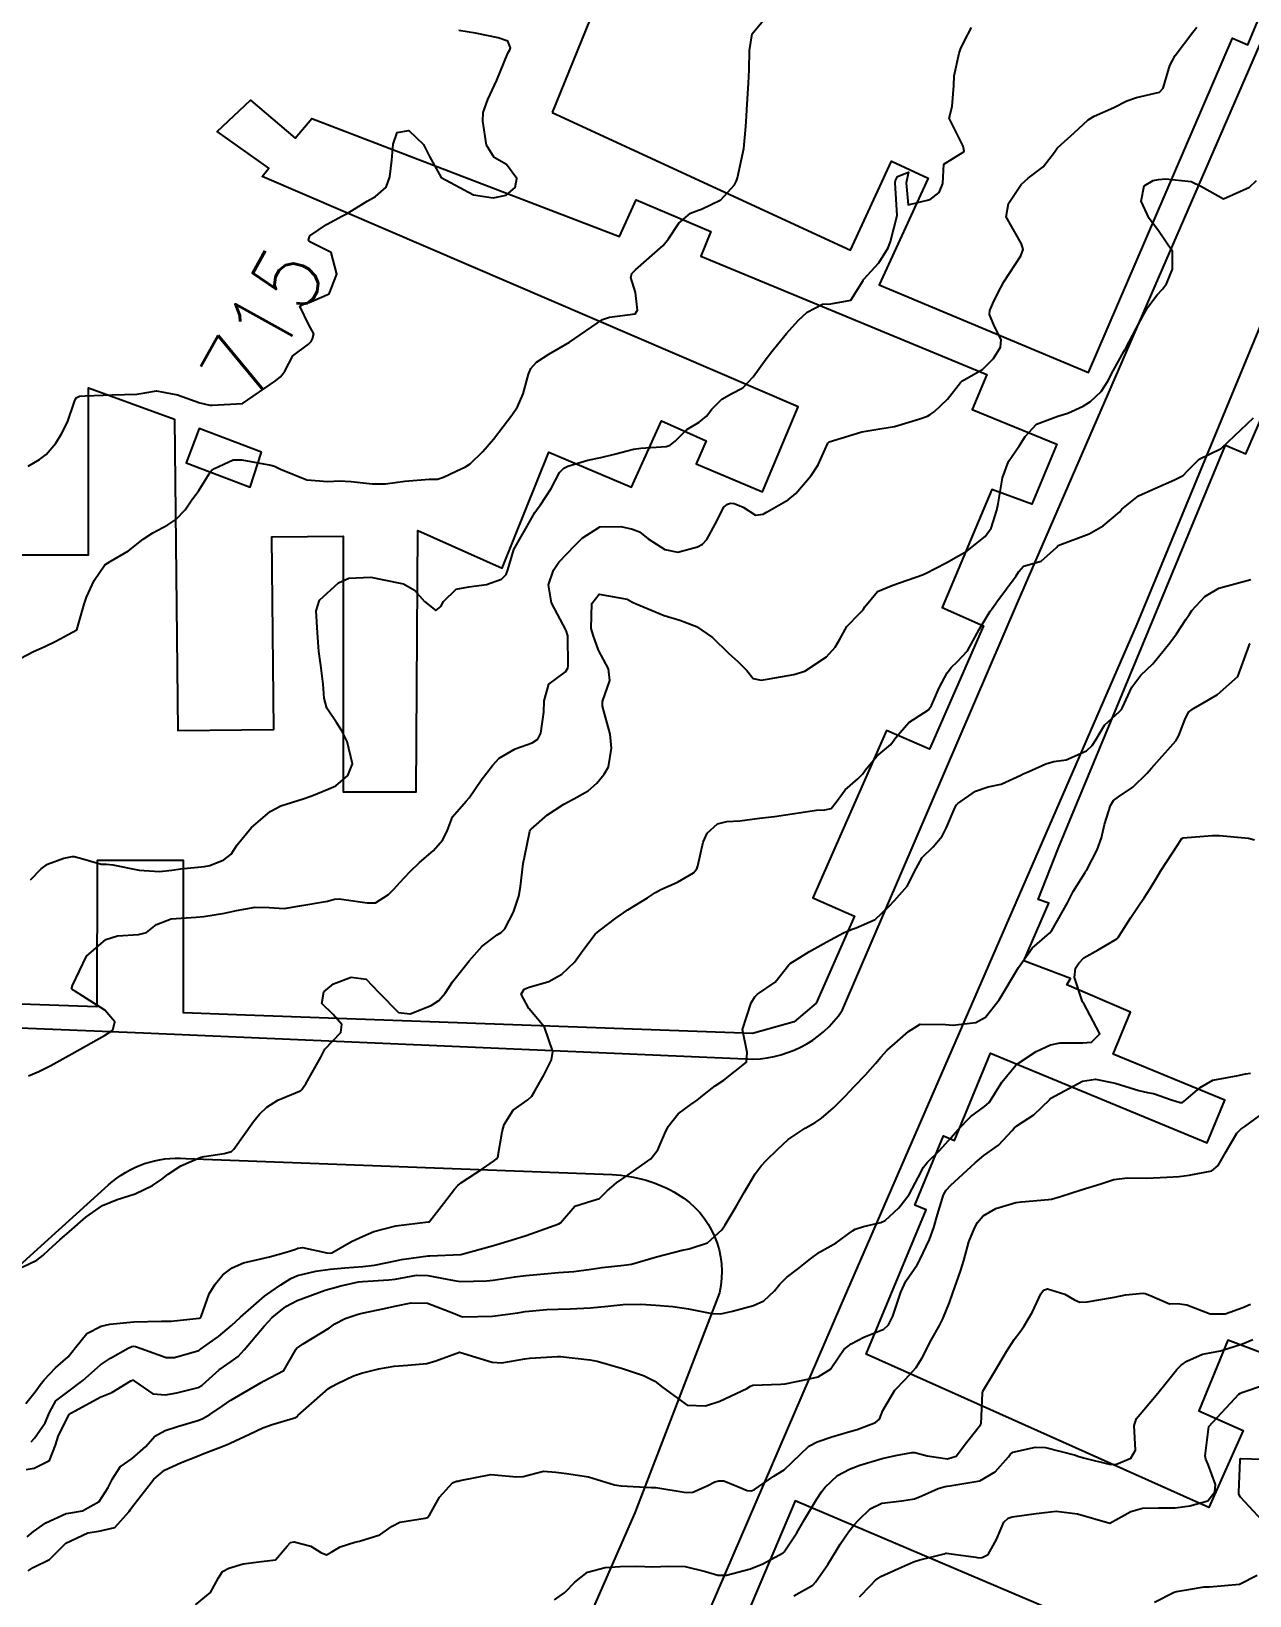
# Model space of a CAD drawing. Header units: metres. Extents: x 307586 to 320046, y 7427249 to 7434250.
# Drawn here: x 310715.1 to 310789.8, y 7432334.5 to 7432430.4 of the extents above; entities that cross this region are included whole.
import ezdxf
from ezdxf.enums import TextEntityAlignment as Align

# ---------------------------------------------------------------- set-up
doc = ezdxf.new("R2010")
doc.units = ezdxf.units.M
doc.header["$MEASUREMENT"] = 0
for name, color, linetype in [('Cotas', 45, 'Continuous'), ('Curvas de Nivel 1m', 11, 'Continuous'), ('Curvas de Nivel 5m', 15, 'Continuous'), ('Edificações', 30, 'Continuous'), ('Vias Primárias', 230, 'Continuous')]:
    doc.layers.add(name, color=color, linetype=linetype)
doc.styles.add('Style-STANDARD', font='STANDARD.shx')

msp = doc.modelspace()

# ---------------------------------------------------------------- linework, layer by layer
at = {"layer": 'Curvas de Nivel 1m', "flags": 128}
for points, elevation in [([(310713.991, 7432391.768), (310715.191, 7432392.395), (310715.832, 7432392.69), (310716.553, 7432393.026), (310717.843, 7432393.73), (310718.289, 7432395.302), (310718.443, 7432395.721), (310718.916, 7432396.747), (310719.562, 7432397.705), (310719.895, 7432397.917), (310721.022, 7432398.569), (310721.909, 7432399.294), (310722.503, 7432399.671), (310723.424, 7432400.154), (310723.926, 7432400.491), (310724.486, 7432401.093), (310724.858, 7432401.641), (310725.323, 7432402.262), (310725.959, 7432403.281), (310726.1, 7432403.49), (310726.289, 7432403.627), (310727.435, 7432404.152), (310727.971, 7432404.144), (310729.735, 7432403.814), (310729.966, 7432403.752), (310730.341, 7432403.576), (310731.956, 7432402.914), (310733.244, 7432402.829), (310733.956, 7432402.869), (310734.664, 7432402.815), (310735.955, 7432402.676), (310736.769, 7432402.687), (310737.956, 7432402.832), (310739.451, 7432402.961), (310739.958, 7432402.972), (310740.338, 7432403.078), (310741.108, 7432403.449), (310741.688, 7432403.722), (310741.97, 7432403.91), (310742.752, 7432404.658), (310743.399, 7432405.419), (310744.001, 7432406.195), (310744.529, 7432406.883), (310744.88, 7432407.401), (310745.219, 7432408.2), (310745.547, 7432409.395), (310745.682, 7432409.75), (310746.044, 7432410.134), (310746.802, 7432410.632), (310748.063, 7432411.37), (310750.077, 7432412.743), (310750.523, 7432412.891), (310752.081, 7432413.095), (310752.228, 7432413.318), (310752.099, 7432414.407), (310751.819, 7432415.323), (310751.877, 7432415.561), (310752.118, 7432415.788), (310753.802, 7432417.295), (310754.137, 7432417.705), (310754.766, 7432418.664), (310755.477, 7432419.277), (310755.974, 7432419.463), (310756.165, 7432419.518), (310757.348, 7432420.081), (310758.18, 7432421.002), (310758.302, 7432421.248), (310758.369, 7432421.431), (310758.747, 7432423.242), (310758.882, 7432424.582), (310758.913, 7432425.24), (310758.958, 7432425.957), (310759.036, 7432427.238), (310759.078, 7432428.055), (310759.105, 7432429.238), (310759.255, 7432430.269), (310760.057, 7432431.224)], 716), ([(310714.886, 7432366.389), (310715.522, 7432366.656), (310716.242, 7432367.027), (310717.533, 7432367.73), (310719.544, 7432368.849), (310720.055, 7432369.188), (310720.18, 7432369.694), (310719.564, 7432370.422), (310717.759, 7432371.549), (310717.582, 7432371.655), (310717.514, 7432371.731), (310717.53, 7432371.784), (310717.585, 7432371.917), (310718.444, 7432373.717), (310719.618, 7432374.738), (310720.345, 7432374.97), (310721.623, 7432375.043), (310722.117, 7432375.182), (310722.729, 7432375.664), (310723.636, 7432376.008), (310725.159, 7432376.113), (310725.638, 7432376.146), (310726.895, 7432376.363), (310727.642, 7432376.529), (310728.785, 7432376.734), (310729.644, 7432376.709), (310730.561, 7432376.654), (310731.646, 7432376.825), (310733.213, 7432377.101), (310733.65, 7432377.215), (310733.933, 7432377.244), (310735.648, 7432376.998), (310736.155, 7432376.998), (310736.965, 7432377.497), (310737.299, 7432377.853), (310737.664, 7432378.234), (310738.272, 7432378.883), (310738.861, 7432379.472), (310739.69, 7432380.185), (310740.299, 7432380.852), (310740.575, 7432381.451), (310740.895, 7432382.264), (310741.721, 7432383.229), (310741.907, 7432383.437), (310742.653, 7432384.512), (310743.341, 7432385.416), (310743.757, 7432385.852), (310744.722, 7432386.442), (310745.767, 7432386.798), (310746.122, 7432387.034), (310746.298, 7432387.385), (310746.487, 7432388.689), (310746.498, 7432389.383), (310746.793, 7432390.4), (310747.821, 7432391.16), (310747.955, 7432391.368), (310747.975, 7432391.519), (310747.956, 7432393.368), (310747.848, 7432393.69), (310746.948, 7432395.379), (310746.775, 7432396.491), (310747.074, 7432397.378), (310747.409, 7432397.866), (310747.908, 7432398.405), (310748.392, 7432398.887), (310748.848, 7432399.356), (310749.93, 7432400.049), (310751.2, 7432400.057), (310751.929, 7432399.899), (310752.35, 7432399.736), (310752.889, 7432399.306), (310753.913, 7432398.654), (310754.698, 7432398.495), (310755.916, 7432398.825), (310756.216, 7432398.969), (310756.492, 7432399.264), (310756.992, 7432400.199), (310757.534, 7432401.254), (310757.76, 7432401.436), (310757.945, 7432401.489), (310758.168, 7432401.469), (310758.712, 7432401.238), (310759.476, 7432400.765), (310759.939, 7432400.826), (310760.191, 7432400.967), (310760.611, 7432401.213), (310761.462, 7432401.691), (310761.952, 7432402.09), (310762.891, 7432403.186), (310763.306, 7432403.847), (310763.911, 7432405.171), (310763.994, 7432405.251), (310765.455, 7432405.699), (310766, 7432405.858), (310767.09, 7432406.051), (310768.003, 7432406.182), (310769.557, 7432406.655), (310770.01, 7432406.828), (310770.186, 7432406.923), (310770.418, 7432407.096), (310771.244, 7432407.868), (310772.04, 7432408.884), (310772.136, 7432408.985), (310772.305, 7432409.077), (310773.41, 7432409.706), (310774.056, 7432410.359), (310774.489, 7432411.054), (310774.527, 7432411.513), (310774.077, 7432412.429), (310773.814, 7432413.063), (310773.837, 7432413.312), (310774.095, 7432413.883), (310774.488, 7432414.674), (310774.708, 7432415.051), (310775.745, 7432416.652), (310775.885, 7432417.034), (310775.781, 7432417.392), (310774.839, 7432419.05), (310774.977, 7432419.854), (310775.765, 7432421.036), (310776.187, 7432421.412), (310777.112, 7432422.102), (310777.813, 7432423.014), (310777.97, 7432423.249), (310778.21, 7432423.477), (310779.021, 7432424.198), (310779.868, 7432424.985), (310780.235, 7432425.221), (310781.453, 7432425.756), (310782.245, 7432426.152), (310782.845, 7432426.356), (310784.25, 7432426.694), (310784.472, 7432426.937), (310784.889, 7432428.316), (310785.197, 7432428.926), (310786.297, 7432430.368), (310786.529, 7432430.679)], 718), ([(310715.007, 7432378.409), (310715.666, 7432379.083), (310716.051, 7432379.364), (310717.054, 7432379.736), (310717.565, 7432379.841), (310717.675, 7432379.837), (310718.076, 7432379.724), (310719.333, 7432379.368), (310719.669, 7432379.354), (310720.045, 7432379.32), (310721.666, 7432378.996), (310722.918, 7432378.914), (310723.666, 7432379.004), (310724.226, 7432379.086), (310725.669, 7432379.221), (310726.009, 7432379.287), (310726.868, 7432379.618), (310727.312, 7432379.98), (310727.687, 7432380.552), (310728.546, 7432381.597), (310729.713, 7432382.6), (310730.354, 7432382.936), (310731.721, 7432383.367), (310732.253, 7432383.552), (310733.292, 7432383.974), (310733.733, 7432384.17), (310734.469, 7432384.795), (310734.749, 7432385.52), (310734.418, 7432386.872), (310734.091, 7432387.527), (310733.778, 7432388.047), (310733.182, 7432388.934), (310733.016, 7432389.542), (310732.961, 7432390.387), (310732.812, 7432391.545), (310732.688, 7432392.404), (310732.604, 7432393.549), (310732.521, 7432394.892), (310732.738, 7432395.547), (310733.884, 7432396.606), (310734.524, 7432396.886), (310735.887, 7432396.948), (310736.572, 7432396.817), (310737.883, 7432396.538), (310738.565, 7432396.165), (310739.163, 7432395.471), (310739.865, 7432394.918), (310740.162, 7432395.164), (310740.332, 7432395.455), (310741.107, 7432396.221), (310741.882, 7432396.369), (310742.973, 7432396.513), (310743.887, 7432396.842), (310744.18, 7432397.117), (310744.275, 7432397.406), (310744.656, 7432398.659), (310745.074, 7432399.398), (310745.393, 7432399.931), (310745.938, 7432400.919), (310746.133, 7432401.196), (310746.29, 7432401.387), (310746.942, 7432402.391), (310747.458, 7432403.375), (310747.706, 7432403.633), (310747.969, 7432403.763), (310749.194, 7432404.132), (310749.977, 7432404.291), (310750.825, 7432404.487), (310751.985, 7432404.805), (310752.438, 7432404.861), (310753.988, 7432404.965), (310754.229, 7432405.048), (310754.538, 7432405.285), (310755.265, 7432406.013), (310756.005, 7432406.455), (310756.455, 7432406.819), (310756.795, 7432407.262), (310757.401, 7432407.877), (310758.027, 7432408.206), (310758.701, 7432408.572), (310759.317, 7432409.231), (310760.053, 7432410.266), (310760.475, 7432410.799), (310760.808, 7432411.213), (310761.376, 7432411.901), (310762.078, 7432412.682), (310762.629, 7432413.192), (310763.581, 7432413.687), (310764.091, 7432413.716), (310765.316, 7432413.937), (310766.064, 7432415.15), (310766.079, 7432415.185), (310766.114, 7432415.224), (310767.039, 7432416.226), (310767.603, 7432417.135), (310767.742, 7432417.53), (310768.163, 7432419.13), (310768.038, 7432421.131), (310768.053, 7432421.262), (310768.187, 7432421.521), (310768.86, 7432421.79), (310768.699, 7432421.122), (310768.832, 7432419.782), (310770.173, 7432420.103), (310770.731, 7432420.541), (310770.963, 7432421.092), (310771.019, 7432422.268), (310772.202, 7432423.007), (310772.243, 7432423.039), (310772.26, 7432423.079), (310772.207, 7432423.381), (310771.34, 7432425.089), (310771.522, 7432425.806), (310771.627, 7432427.086), (310771.659, 7432427.689), (310771.957, 7432429.083), (310772.039, 7432429.329), (310772.29, 7432429.83), (310772.719, 7432430.656)], 717), ([(310714.483, 7432354.652), (310715.383, 7432355.093), (310715.766, 7432355.367), (310716.149, 7432355.742), (310716.793, 7432356.342), (310717.404, 7432356.842), (310718.401, 7432357.715), (310719.42, 7432358.441), (310720.311, 7432358.804), (310721.428, 7432359.157), (310722.491, 7432359.664), (310723.05, 7432360.045), (310723.444, 7432360.356), (310724.226, 7432360.867), (310725.459, 7432361.402), (310725.645, 7432361.444), (310726.876, 7432361.616), (310727.329, 7432361.747), (310727.466, 7432361.882), (310728.68, 7432363.592), (310729.045, 7432364.031), (310729.496, 7432364.466), (310730.171, 7432364.905), (310731.511, 7432365.439), (310731.586, 7432365.485), (310731.646, 7432365.558), (310731.901, 7432365.938), (310732.803, 7432367.541), (310733.058, 7432368.019), (310733.548, 7432368.528), (310734.033, 7432369.048), (310734.099, 7432369.525), (310733.569, 7432370.153), (310732.863, 7432370.828), (310732.998, 7432371.539), (310733.588, 7432372.031), (310734.673, 7432372.439), (310735.591, 7432372.304), (310736.37, 7432371.502), (310737.571, 7432370.279), (310738.284, 7432370.193), (310739.575, 7432370.708), (310740.038, 7432370.996), (310740.428, 7432371.452), (310740.883, 7432372.154), (310741.599, 7432373.056), (310741.913, 7432373.435), (310742.714, 7432374.327), (310743.627, 7432375.025), (310743.866, 7432375.171), (310744.102, 7432375.405), (310744.618, 7432376.425), (310744.954, 7432377.397), (310745.058, 7432378), (310745.213, 7432379.395), (310745.292, 7432379.789), (310745.632, 7432381.391), (310745.654, 7432381.44), (310745.704, 7432381.498), (310746.706, 7432382.387), (310747.72, 7432383.044), (310748.332, 7432383.361), (310749.215, 7432383.864), (310749.738, 7432384.336), (310750.194, 7432384.887), (310750.444, 7432385.333), (310750.633, 7432386.463), (310750.557, 7432387.332), (310750.093, 7432389.042), (310750.082, 7432389.337), (310750.53, 7432390.618), (310750.459, 7432391.334), (310749.834, 7432392.477), (310749.61, 7432393.113), (310749.54, 7432393.345), (310749.393, 7432393.803), (310749.427, 7432395.347), (310749.879, 7432395.919), (310751.596, 7432395.602), (310751.874, 7432395.444), (310751.957, 7432395.402), (310752.159, 7432395.316), (310753.863, 7432394.597), (310754.822, 7432394.317), (310755.853, 7432393.934), (310756.824, 7432393.26), (310757.833, 7432392.268), (310758.376, 7432391.789), (310758.938, 7432391.233), (310759.332, 7432390.741), (310759.817, 7432390.636), (310760.316, 7432390.717), (310761.821, 7432390.979), (310762.503, 7432391.19), (310763.832, 7432392.076), (310764.345, 7432392.658), (310764.638, 7432393.162), (310765.072, 7432393.94), (310765.867, 7432394.758), (310766.063, 7432394.956), (310766.176, 7432395.147), (310766.953, 7432396.068), (310767.886, 7432396.459), (310769.71, 7432397.103), (310769.834, 7432397.161), (310769.894, 7432397.186), (310771.164, 7432397.827), (310771.911, 7432398.271), (310772.438, 7432398.552), (310773.063, 7432399.069), (310773.549, 7432399.442), (310773.932, 7432399.964), (310774.274, 7432401.055), (310774.349, 7432401.456), (310774.612, 7432403.05), (310774.987, 7432404.036), (310775.656, 7432405.035), (310775.998, 7432405.577), (310776.697, 7432406.332), (310778.011, 7432406.835), (310778.615, 7432407.001), (310779.565, 7432407.441), (310780.024, 7432407.726), (310780.677, 7432408.329), (310781.085, 7432408.97), (310781.413, 7432409.602), (310782.061, 7432410.793), (310782.126, 7432410.895), (310782.165, 7432410.959), (310782.824, 7432412.204), (310783.216, 7432412.949), (310783.538, 7432413.498), (310784.103, 7432414.272), (310784.44, 7432414.603), (310784.684, 7432414.931), (310785.036, 7432415.84), (310785.034, 7432416.926), (310784.153, 7432418.255), (310783.612, 7432418.946), (310783.118, 7432420.006), (310783.296, 7432420.949), (310783.867, 7432421.263), (310784.187, 7432421.332), (310784.618, 7432421.364), (310786.186, 7432421.217), (310786.816, 7432420.904), (310788.175, 7432420.139), (310789.759, 7432420.866), (310790.187, 7432421.281)], 719), ([(310715.047, 7432343.951), (310715.249, 7432344.175), (310715.894, 7432345.113), (310716.16, 7432345.741), (310716.554, 7432346.464), (310717.286, 7432347.022), (310718.214, 7432347.716), (310719.303, 7432348.674), (310719.919, 7432349.081), (310721.003, 7432349.683), (310721.214, 7432349.791), (310721.324, 7432349.813), (310721.447, 7432349.801), (310721.796, 7432349.673), (310723.315, 7432349.118), (310723.838, 7432349.121), (310725.322, 7432349.55), (310725.371, 7432349.581), (310725.44, 7432349.629), (310726.536, 7432350.413), (310727.338, 7432351.081), (310727.892, 7432351.602), (310729.356, 7432352.879), (310729.763, 7432353.171), (310730.355, 7432353.57), (310730.961, 7432353.972), (310731.372, 7432354.147), (310732.502, 7432354.418), (310733.378, 7432354.525), (310734.286, 7432354.615), (310735.381, 7432354.706), (310736.1, 7432354.785), (310737.386, 7432355.05), (310737.748, 7432355.124), (310739.391, 7432355.344), (310739.496, 7432355.354), (310741.393, 7432355.44), (310743.399, 7432355.978), (310744.491, 7432356.31), (310745.405, 7432356.609), (310745.986, 7432356.805), (310747.412, 7432357.307), (310747.512, 7432357.369), (310748.393, 7432358.391), (310749.434, 7432358.729), (310749.895, 7432358.877), (310750.363, 7432359.331), (310750.94, 7432359.833), (310751.451, 7432360.168), (310753.04, 7432361.296), (310753.469, 7432361.851), (310753.907, 7432362.858), (310754.121, 7432363.284), (310754.718, 7432364.055), (310755.503, 7432364.624), (310755.885, 7432364.889), (310756.34, 7432365.262), (310757, 7432365.773), (310757.522, 7432366.121), (310758.909, 7432367.229), (310758.958, 7432367.813), (310758.674, 7432369.233), (310759.206, 7432370.852), (310759.432, 7432371.222), (310759.585, 7432371.386), (310760.666, 7432372.135), (310761.518, 7432373.201), (310761.563, 7432373.241), (310761.604, 7432373.267), (310762.784, 7432374.013), (310763.622, 7432374.47), (310764.075, 7432374.716), (310764.858, 7432375.158), (310765.402, 7432375.385), (310765.636, 7432375.45), (310766.8, 7432375.98), (310767.649, 7432376.775), (310767.985, 7432377.125), (310768.763, 7432378.017), (310769.318, 7432379.105), (310769.69, 7432379.766), (310770.368, 7432380.422), (310770.909, 7432381.088), (310771.184, 7432381.609), (310771.721, 7432382.865), (310771.798, 7432383.003), (310771.883, 7432383.078), (310772.957, 7432383.846), (310773.739, 7432384.109), (310774.53, 7432384.259), (310775.75, 7432384.813), (310775.889, 7432384.891), (310776.191, 7432385.026), (310777.269, 7432385.504), (310777.759, 7432385.653), (310778.524, 7432385.762), (310779.766, 7432386.314), (310780.11, 7432386.636), (310780.333, 7432386.974), (310780.879, 7432387.877), (310781.799, 7432388.713), (310781.917, 7432388.843), (310781.972, 7432388.958), (310782.555, 7432390.213), (310783.098, 7432390.947), (310783.477, 7432391.293), (310783.83, 7432391.636), (310784.877, 7432392.924), (310785.28, 7432393.491), (310785.865, 7432394.359), (310786.082, 7432394.696), (310786.23, 7432394.906), (310787.018, 7432395.762), (310787.887, 7432396.282), (310789.844, 7432396.812)], 721), ([(310714.732, 7432342.251), (310715.229, 7432342.331), (310716.173, 7432342.801), (310716.534, 7432343.737), (310716.706, 7432344.28), (310717.269, 7432345.451), (310717.375, 7432345.625), (310717.518, 7432345.726), (310719.283, 7432346.681), (310719.997, 7432346.982), (310721.167, 7432347.681), (310721.252, 7432347.722), (310721.294, 7432347.727), (310721.388, 7432347.679), (310722.51, 7432346.886), (310723.285, 7432346.822), (310723.977, 7432346.952), (310725.289, 7432347.281), (310725.516, 7432347.402), (310725.766, 7432347.625), (310726.567, 7432348.354), (310727.312, 7432348.88), (310727.735, 7432349.185), (310728.11, 7432349.598), (310729.337, 7432351.031), (310729.594, 7432351.324), (310729.826, 7432351.575), (310730.665, 7432352.252), (310731.353, 7432352.618), (310733.071, 7432353.245), (310733.361, 7432353.32), (310733.527, 7432353.362), (310734.037, 7432353.523), (310735.119, 7432353.76), (310735.367, 7432353.784), (310736.978, 7432353.885), (310737.37, 7432353.932), (310738.683, 7432354.161), (310739.373, 7432354.156), (310740.978, 7432353.834), (310741.368, 7432353.781), (310742.965, 7432353.82), (310743.37, 7432353.856), (310744.703, 7432354.066), (310745.374, 7432354.149), (310746.501, 7432354.254), (310747.377, 7432354.338), (310748.333, 7432354.401), (310749.381, 7432354.526), (310750.074, 7432354.641), (310751.385, 7432354.771), (310751.865, 7432354.834), (310753.393, 7432355.29), (310754.979, 7432355.693), (310755.398, 7432355.782), (310756.518, 7432356.142), (310757.41, 7432356.941), (310757.607, 7432357.247), (310758.288, 7432358.379), (310758.782, 7432359.23), (310759.454, 7432360.37), (310759.812, 7432360.864), (310760.143, 7432361.213), (310760.81, 7432361.867), (310761.476, 7432362.493), (310762.505, 7432363.185), (310763.131, 7432363.533), (310763.492, 7432363.775), (310764.244, 7432364.42), (310764.985, 7432365.155), (310765.237, 7432365.431), (310765.519, 7432365.733), (310766.213, 7432366.456), (310766.822, 7432367.137), (310767.147, 7432367.526), (310767.546, 7432367.97), (310768.169, 7432368.505), (310768.85, 7432369.111), (310769.567, 7432369.547), (310771.122, 7432369.53), (310771.567, 7432369.494), (310772.977, 7432369.658), (310773.572, 7432369.98), (310774.423, 7432371.047), (310775.603, 7432373.03), (310776.438, 7432374.204), (310777.36, 7432375.013), (310777.51, 7432375.135), (310777.636, 7432375.304), (310778.606, 7432376.996), (310778.961, 7432377.693), (310779.681, 7432378.86), (310779.73, 7432378.932), (310779.759, 7432378.979), (310780.43, 7432380.238), (310780.686, 7432380.97), (310780.88, 7432381.8), (310781.236, 7432382.965), (310781.431, 7432383.26), (310781.731, 7432383.494), (310782.606, 7432384.086), (310783.496, 7432384.943), (310783.612, 7432385.084), (310783.756, 7432385.243), (310785.241, 7432386.918), (310785.435, 7432387.258), (310785.792, 7432388.213), (310786.035, 7432388.672), (310786.335, 7432388.905), (310787.261, 7432389.442), (310787.812, 7432389.768), (310789.058, 7432390.871), (310789.739, 7432392.758), (310789.776, 7432392.861), (310789.813, 7432392.891)], 722), ([(310714.8, 7432338.132), (310715.184, 7432338.458), (310715.944, 7432338.99), (310717.2, 7432339.547), (310717.35, 7432339.578), (310718.198, 7432339.715), (310719.209, 7432340.29), (310719.765, 7432341.147), (310720.039, 7432341.692), (310720.503, 7432342.415), (310721.235, 7432342.932), (310722.073, 7432343.668), (310722.62, 7432344.292), (310723.258, 7432344.637), (310724.012, 7432344.892), (310725.267, 7432345.251), (310725.54, 7432345.356), (310725.996, 7432345.623), (310726.755, 7432346.138), (310727.282, 7432346.509), (310729.158, 7432347.582), (310729.237, 7432347.638), (310729.294, 7432347.672), (310730.54, 7432348.332), (310731.258, 7432349.561), (310731.277, 7432349.607), (310731.324, 7432349.675), (310731.731, 7432349.958), (310733.337, 7432350.946), (310733.679, 7432351.187), (310734.309, 7432351.52), (310735.09, 7432351.768), (310735.346, 7432351.837), (310736.716, 7432352.13), (310737.351, 7432352.267), (310738.358, 7432352.48), (310739.353, 7432352.45), (310740.952, 7432351.838), (310741.345, 7432351.666), (310741.527, 7432351.62), (310743.345, 7432351.644), (310744.883, 7432351.859), (310745.348, 7432351.937), (310746.664, 7432352.063), (310747.35, 7432352.087), (310748.099, 7432352.107), (310749.351, 7432352.172), (310750.414, 7432352.268), (310751.354, 7432352.379), (310752.443, 7432352.393), (310753.353, 7432352.327), (310754.389, 7432352.244), (310755.351, 7432352.099), (310756.787, 7432351.817), (310757.348, 7432351.801), (310758.068, 7432351.957), (310759.354, 7432352.316), (310759.972, 7432352.598), (310760.624, 7432353.207), (310760.955, 7432353.619), (310761.375, 7432354.026), (310762.039, 7432354.535), (310762.845, 7432355.178), (310763.397, 7432355.575), (310764.409, 7432356.153), (310765.41, 7432356.883), (310765.583, 7432356.977), (310766.085, 7432357.143), (310767.158, 7432357.392), (310767.419, 7432357.524), (310768.257, 7432358.291), (310768.888, 7432359.108), (310769.453, 7432360.145), (310769.777, 7432360.779), (310770.015, 7432361.094), (310770.745, 7432361.813), (310771.478, 7432362.6), (310771.88, 7432363.074), (310772.668, 7432363.89), (310773.505, 7432364.501), (310773.797, 7432364.759), (310773.99, 7432365.045), (310774.571, 7432365.991), (310775.428, 7432367.031), (310775.48, 7432367.084), (310775.534, 7432367.126), (310776.676, 7432367.888), (310777.552, 7432368.293), (310778.147, 7432368.408), (310779.554, 7432368.414), (310780.079, 7432368.451), (310780.58, 7432368.97), (310779.582, 7432370.861), (310779.529, 7432370.928), (310779.501, 7432370.981), (310779.027, 7432372.418), (310779.091, 7432372.988), (310779.297, 7432373.295), (310779.612, 7432373.614), (310780.477, 7432374.115), (310781.63, 7432374.782), (310781.716, 7432374.875), (310781.769, 7432374.959), (310782.495, 7432376.101), (310783.058, 7432376.946), (310783.296, 7432377.306), (310783.667, 7432377.88), (310784.073, 7432378.538), (310784.315, 7432378.931), (310785.383, 7432380.598), (310785.601, 7432380.912), (310785.704, 7432380.97), (310787.471, 7432381.127), (310787.705, 7432381.126), (310787.93, 7432381.112), (310789.704, 7432380.958), (310790.076, 7432380.856)], 723), ([(310714.858, 7432336.051), (310715.158, 7432336.255), (310716.161, 7432336.741), (310717.173, 7432337.73), (310718.529, 7432338.364), (310719.185, 7432338.475), (310720.173, 7432338.705), (310721.059, 7432339.681), (310721.112, 7432339.772), (310721.205, 7432339.905), (310722.565, 7432341.66), (310723.229, 7432342.215), (310724.209, 7432342.665), (310725.237, 7432343.074), (310725.637, 7432343.227), (310726.651, 7432343.616), (310727.072, 7432343.785), (310727.247, 7432343.862), (310728.428, 7432344.42), (310729.261, 7432344.813), (310729.821, 7432345.018), (310731.271, 7432345.452), (310731.338, 7432345.493), (310731.403, 7432345.558), (310733.29, 7432347.218), (310733.481, 7432347.338), (310733.841, 7432347.525), (310734.811, 7432348.004), (310735.303, 7432348.165), (310736.373, 7432348.433), (310737.309, 7432348.595), (310738.145, 7432348.643), (310739.312, 7432348.761), (310739.856, 7432348.913), (310741.323, 7432349.44), (310743.314, 7432348.834), (310743.915, 7432348.803), (310745.318, 7432349.04), (310745.626, 7432349.079), (310747.32, 7432349.18), (310747.509, 7432349.178), (310749.317, 7432348.978), (310749.764, 7432348.888), (310751.31, 7432348.438), (310752.593, 7432348.011), (310753.299, 7432347.674), (310753.787, 7432347.285), (310755.282, 7432346.201), (310756.393, 7432346.148), (310757.285, 7432346.437), (310758.929, 7432347.225), (310759.153, 7432347.364), (310759.296, 7432347.415), (310761.018, 7432347.482), (310761.298, 7432347.515), (310762.687, 7432347.794), (310763.305, 7432347.944), (310764.077, 7432348.397), (310764.572, 7432349.158), (310764.876, 7432349.606), (310765.331, 7432349.953), (310766.107, 7432350.371), (310767.34, 7432350.865), (310767.632, 7432351.126), (310767.887, 7432351.66), (310768.378, 7432353.115), (310768.689, 7432353.795), (310769.389, 7432354.81), (310769.496, 7432354.994), (310769.552, 7432355.098), (310770.15, 7432356.348), (310770.402, 7432357.09), (310770.628, 7432357.885), (310771.005, 7432359.084), (310771.156, 7432359.373), (310771.449, 7432359.676), (310772.937, 7432361.058), (310773.467, 7432361.493), (310774.382, 7432362.133), (310775.217, 7432363.033), (310775.333, 7432363.184), (310775.487, 7432363.33), (310776.53, 7432363.987), (310777.512, 7432364.941), (310777.544, 7432364.978), (310777.575, 7432365.009), (310779.524, 7432366.052), (310780.322, 7432366.175), (310781.523, 7432365.936), (310782.98, 7432365.483), (310783.517, 7432365.362), (310783.878, 7432365.296), (310784.985, 7432364.918), (310785.51, 7432364.745), (310785.664, 7432364.755), (310785.858, 7432364.907), (310786.743, 7432365.675), (310787.525, 7432366.12), (310789.069, 7432366.408), (310789.529, 7432366.499), (310789.83, 7432366.557)], 724), ([(310747.136, 7432334.26), (310747.783, 7432334.721), (310748.392, 7432335.351), (310749.159, 7432335.969), (310750.253, 7432336.238), (310751.163, 7432336.303), (310752.191, 7432336.332), (310753.163, 7432336.28), (310754.12, 7432336.323), (310755.163, 7432336.313), (310756.41, 7432336.007), (310757.158, 7432335.774), (310757.692, 7432335.776), (310759.162, 7432336.171), (310759.909, 7432336.469), (310761.172, 7432337.148), (310761.228, 7432337.199), (310762.003, 7432338.375), (310762.483, 7432339.181), (310763.215, 7432340.416), (310763.51, 7432340.878), (310763.732, 7432341.165), (310764.507, 7432341.88), (310765.234, 7432342.277), (310765.868, 7432342.512), (310767.241, 7432342.933), (310768.06, 7432343.118), (310769.05, 7432343.299), (310769.246, 7432343.298), (310769.987, 7432343.093), (310771.241, 7432342.916), (310771.77, 7432343.072), (310772.41, 7432343.909), (310773.272, 7432345), (310773.292, 7432345.031), (310773.301, 7432345.05), (310773.383, 7432346.958), (310773.409, 7432347.049), (310774.117, 7432348.235), (310774.605, 7432349.037), (310774.869, 7432349.493), (310775.335, 7432350.214), (310775.688, 7432350.677), (310775.929, 7432351.024), (310776.456, 7432351.915), (310776.968, 7432353.014), (310777.132, 7432353.247), (310777.368, 7432353.326), (310778.433, 7432352.994), (310779.024, 7432352.649), (310779.358, 7432352.513), (310779.801, 7432352.533), (310781.361, 7432352.801), (310781.493, 7432352.827), (310782.151, 7432352.952), (310783.236, 7432353.07), (310783.364, 7432353.04), (310783.64, 7432352.936), (310784.857, 7432352.416), (310785.358, 7432352.431), (310785.917, 7432352.345), (310787.352, 7432351.795), (310788.264, 7432351.788), (310789.356, 7432352.183), (310789.823, 7432352.39)], 726), ([(310761.825, 7432334.507), (310762.976, 7432335.173), (310763.155, 7432335.338), (310763.897, 7432336.431), (310764.35, 7432337.158), (310764.662, 7432337.674), (310765.193, 7432338.457), (310765.505, 7432338.84), (310765.781, 7432339.144), (310766.511, 7432339.836), (310767.214, 7432340.193), (310768.434, 7432340.33), (310769.216, 7432340.453), (310769.677, 7432340.637), (310770.675, 7432341.085), (310771.093, 7432341.213), (310771.224, 7432341.233), (310771.397, 7432341.25), (310773.228, 7432341.562), (310774.166, 7432342.108), (310774.983, 7432343.033), (310775.093, 7432343.184), (310775.247, 7432343.313), (310776.638, 7432343.63), (310777.252, 7432343.595), (310779.104, 7432343.123), (310779.244, 7432343.078), (310779.583, 7432342.977), (310781.239, 7432342.567), (310781.609, 7432342.587), (310782.479, 7432342.948), (310782.765, 7432343.43), (310782.696, 7432344.946), (310782.84, 7432345.382), (310783.283, 7432345.914), (310784.135, 7432346.927), (310784.65, 7432347.572), (310785.315, 7432348.388), (310785.577, 7432348.649), (310785.932, 7432348.904), (310786.893, 7432349.329), (310787.328, 7432349.397), (310787.979, 7432349.529), (310789.334, 7432349.959), (310789.968, 7432350.222)], 727), ([(310765.84, 7432334.445), (310766.514, 7432335.136), (310766.827, 7432335.462), (310767.159, 7432335.702), (310768.242, 7432336.192), (310769.168, 7432336.584), (310769.553, 7432336.712), (310771.039, 7432337.081), (310771.134, 7432337.12), (310771.174, 7432337.135), (310771.604, 7432337.074), (310772.991, 7432336.873), (310773.171, 7432336.846), (310773.366, 7432336.853), (310773.737, 7432337.044), (310774.256, 7432337.97), (310774.69, 7432339.035), (310774.975, 7432339.263), (310775.206, 7432339.353), (310776.677, 7432339.547), (310777.209, 7432339.624), (310777.902, 7432339.692), (310779.208, 7432339.531), (310781.203, 7432338.96), (310782.485, 7432339.672), (310783.212, 7432339.881), (310784.189, 7432339.901), (310785.213, 7432339.913), (310786.097, 7432340.018), (310787.217, 7432340.34), (310787.64, 7432340.884), (310787.684, 7432341.34), (310787.24, 7432342.552), (310787.085, 7432342.892), (310787.055, 7432343.083), (310787.273, 7432344.89), (310789.117, 7432346.863), (310789.213, 7432346.942), (310789.295, 7432346.981), (310790.695, 7432347.453)], 728), ([(310790.812, 7432338.844), (310789.22, 7432340.56), (310789.109, 7432340.749), (310789.109, 7432340.862), (310789.191, 7432342.809), (310789.188, 7432342.861), (310789.196, 7432342.909), (310789.244, 7432342.938), (310791.216, 7432342.868)], 729), ([(310783.938, 7432334.131), (310785.15, 7432334.728), (310785.291, 7432334.769), (310786.032, 7432334.901), (310786.98, 7432335.066), (310787.155, 7432335.067), (310787.321, 7432335.054), (310789.157, 7432335.219), (310790.232, 7432335.78)], 729)]:
    msp.add_lwpolyline(points, dxfattribs=dict(at, elevation=elevation))
at = {"layer": 'Curvas de Nivel 5m', "flags": 128}
for points, elevation in [([(310714.852, 7432403.761), (310715.559, 7432404.164), (310715.974, 7432404.481), (310716.56, 7432405.169), (310716.91, 7432405.741), (310717.279, 7432406.458), (310717.701, 7432407.733), (310717.807, 7432407.94), (310718.016, 7432408.053), (310718.366, 7432408.074), (310720.017, 7432408.123), (310721.532, 7432408.17), (310722.019, 7432408.248), (310722.723, 7432408.373), (310724.018, 7432408.129), (310725.393, 7432407.636), (310726.012, 7432407.503), (310726.15, 7432407.49), (310728.013, 7432407.61), (310730.027, 7432408.998), (310730.354, 7432409.253), (310730.608, 7432409.574), (310731.094, 7432410.522), (310732.058, 7432411.244), (310732.225, 7432411.393), (310732.309, 7432411.556), (310732.386, 7432411.876), (310732.071, 7432412.416), (310731.53, 7432413.566), (310731.884, 7432413.764), (310732.087, 7432413.801), (310733.319, 7432414.318), (310733.796, 7432415.535), (310733.439, 7432416.853), (310732.132, 7432417.516), (310732.086, 7432417.56), (310732.061, 7432417.633), (310732.136, 7432417.873), (310733.167, 7432418.568), (310734.149, 7432419.109), (310734.419, 7432419.258), (310734.849, 7432419.523), (310735.661, 7432420.015), (310736.165, 7432420.295), (310736.813, 7432420.864), (310737.04, 7432421.501), (310737.174, 7432422.519), (310737.239, 7432423.5), (310737.489, 7432424.222), (310738.216, 7432424.333), (310739.117, 7432423.476), (310739.467, 7432422.742), (310740.183, 7432421.46), (310742.167, 7432420.394), (310743.37, 7432420.216), (310744.167, 7432420.377), (310744.731, 7432420.848), (310744.833, 7432421.404), (310744.191, 7432422.243), (310743.446, 7432422.672), (310742.98, 7432423.428), (310742.746, 7432424.911), (310742.776, 7432425.432), (310743.048, 7432426.235), (310743.605, 7432427.42), (310744.27, 7432429.071), (310744.394, 7432429.286), (310744.446, 7432429.408), (310744.279, 7432429.823), (310743.681, 7432430.02), (310742.286, 7432430.297), (310741.278, 7432430.46)], 715), ([(310714.727, 7432346.307), (310715.286, 7432347.024), (310715.6, 7432347.437), (310715.844, 7432347.744), (310716.543, 7432348.495), (310717.307, 7432349.165), (310717.765, 7432349.723), (310718.457, 7432350.582), (310719.333, 7432351.035), (310719.874, 7432351.158), (310721.339, 7432351.301), (310723.038, 7432351.353), (310723.34, 7432351.349), (310723.632, 7432351.355), (310725.342, 7432351.533), (310725.41, 7432351.561), (310725.462, 7432351.629), (310725.961, 7432353.02), (310726.321, 7432353.62), (310726.804, 7432354.183), (310727.378, 7432354.626), (310728.058, 7432354.925), (310729.388, 7432355.238), (310729.667, 7432355.299), (310730.693, 7432355.567), (310731.213, 7432355.744), (310731.396, 7432355.821), (310731.695, 7432355.854), (310733.172, 7432355.533), (310733.393, 7432355.52), (310733.476, 7432355.529), (310734.685, 7432356.233), (310735.403, 7432356.568), (310736.056, 7432356.854), (310737.41, 7432357.188), (310739.385, 7432357.433), (310739.413, 7432357.437), (310739.431, 7432357.442), (310739.476, 7432357.459), (310740.325, 7432358.555), (310741.01, 7432359.444), (310741.22, 7432359.667), (310741.447, 7432359.842), (310742.717, 7432360.682), (310743.461, 7432361.205), (310743.578, 7432361.293), (310743.675, 7432361.408), (310743.932, 7432362.952), (310744.045, 7432363.404), (310744.613, 7432364.282), (310745.506, 7432364.921), (310745.747, 7432365.15), (310745.903, 7432365.386), (310746.48, 7432366.424), (310746.949, 7432367.376), (310747.029, 7432367.886), (310746.522, 7432369.38), (310745.574, 7432370.52), (310745.093, 7432371.395), (310745.278, 7432371.702), (310745.587, 7432371.821), (310746.793, 7432372.175), (310747.595, 7432372.625), (310748.367, 7432373.359), (310748.885, 7432374.079), (310749.629, 7432375.075), (310749.769, 7432375.2), (310749.968, 7432375.337), (310750.912, 7432376.056), (310751.645, 7432376.554), (310752.843, 7432377.302), (310753.332, 7432377.621), (310753.661, 7432377.809), (310754.682, 7432378.266), (310755.676, 7432378.834), (310755.874, 7432379.074), (310755.942, 7432379.267), (310756.254, 7432380.708), (310756.504, 7432381.262), (310757.13, 7432381.834), (310757.71, 7432381.971), (310758.501, 7432382.028), (310759.712, 7432382.175), (310760.638, 7432382.286), (310761.715, 7432382.442), (310763.212, 7432382.671), (310763.718, 7432382.7), (310764.101, 7432382.784), (310764.418, 7432383.163), (310764.973, 7432383.919), (310765.745, 7432384.591), (310766.025, 7432384.871), (310766.206, 7432385.145), (310766.919, 7432385.981), (310767.769, 7432386.7), (310768.085, 7432387.125), (310768.864, 7432388.037), (310769.796, 7432388.638), (310770.077, 7432388.819), (310770.273, 7432389.095), (310770.733, 7432390.171), (310771.218, 7432391.086), (310771.48, 7432391.43), (310771.83, 7432391.76), (310772.48, 7432392.43), (310772.828, 7432393.07), (310773.177, 7432393.742), (310773.87, 7432394.862), (310773.957, 7432394.973), (310774.007, 7432395.058), (310774.266, 7432395.443), (310775.456, 7432397.037), (310775.621, 7432397.31), (310775.902, 7432397.639), (310776.989, 7432397.937), (310777.919, 7432398.781), (310778.03, 7432398.9), (310778.302, 7432399.004), (310779.929, 7432399.603), (310780.798, 7432400.108), (310781.804, 7432400.961), (310781.867, 7432401.037), (310781.945, 7432401.132), (310782.968, 7432401.934), (310783.957, 7432402.386), (310785.175, 7432402.922), (310785.688, 7432403.193), (310785.972, 7432403.483), (310786.686, 7432404.199), (310787.992, 7432404.829), (310788.031, 7432404.851), (310788.073, 7432404.889), (310790.011, 7432406.715)], 720), ([(310725.128, 7432333.951), (310726.042, 7432334.718), (310726.537, 7432335.616), (310726.778, 7432335.992), (310727.159, 7432336.207), (310728.04, 7432336.476), (310729.163, 7432336.612), (310730.024, 7432336.711), (310730.75, 7432337.564), (310730.954, 7432337.784), (310731.177, 7432337.817), (310732.191, 7432337.545), (310732.801, 7432337.168), (310733.168, 7432337.031), (310733.48, 7432337.217), (310734.006, 7432337.522), (310734.893, 7432337.797), (310735.178, 7432337.863), (310736.429, 7432338.253), (310737.192, 7432338.784), (310737.649, 7432339.03), (310739.2, 7432339.267), (310739.343, 7432339.316), (310739.466, 7432339.457), (310740.098, 7432340.568), (310740.883, 7432341.443), (310741.131, 7432341.533), (310741.224, 7432341.548), (310741.364, 7432341.577), (310743.228, 7432341.955), (310744.808, 7432341.814), (310745.227, 7432341.829), (310746.46, 7432342.149), (310747.23, 7432342.098), (310747.876, 7432342.007), (310749.227, 7432341.796), (310750.824, 7432341.324), (310751.222, 7432341.256), (310753.089, 7432341.159), (310753.222, 7432341.16), (310753.359, 7432341.151), (310755.219, 7432340.842), (310755.627, 7432340.858), (310756.501, 7432341.257), (310756.979, 7432341.499), (310757.226, 7432341.567), (310757.536, 7432341.555), (310758.332, 7432341.233), (310758.962, 7432340.966), (310759.22, 7432340.944), (310759.415, 7432341.024), (310759.667, 7432341.216), (310760.591, 7432341.844), (310761.233, 7432342.231), (310762.219, 7432343.185), (310762.737, 7432343.692), (310763.255, 7432343.96), (310764.156, 7432344.264), (310765.264, 7432344.585), (310765.699, 7432344.713), (310766.821, 7432345.135), (310767.067, 7432345.34), (310767.28, 7432345.872), (310768.019, 7432347.119), (310768.647, 7432347.765), (310769.314, 7432348.514), (310769.552, 7432348.865), (310769.686, 7432349.096), (310770.241, 7432350.184), (310770.746, 7432351.086), (310770.948, 7432351.483), (310771.357, 7432352.483), (310771.574, 7432353.077), (310772.039, 7432354.414), (310772.238, 7432355.067), (310772.558, 7432356.216), (310772.904, 7432357.058), (310773.083, 7432357.39), (310773.424, 7432357.807), (310774.214, 7432358.259), (310775.437, 7432358.612), (310775.792, 7432358.672), (310777.44, 7432358.8), (310777.619, 7432358.829), (310778.177, 7432358.999), (310779.447, 7432359.397), (310780.645, 7432359.774), (310781.454, 7432360.037), (310782.283, 7432360.124), (310783.455, 7432360.111), (310784.703, 7432360.169), (310785.456, 7432360.214), (310786.072, 7432360.288), (310787.46, 7432360.572), (310787.836, 7432360.884), (310788.343, 7432361.748), (310788.983, 7432362.867), (310789.232, 7432363.119), (310789.489, 7432363.279), (310790.399, 7432363.952)], 725)]:
    msp.add_lwpolyline(points, dxfattribs=dict(at, elevation=elevation))
at = {"layer": 'Edificações'}
for points in [[(310746.989, 7432425.43), (310765.299, 7432417.007), (310767.803, 7432422.451), (310770.053, 7432421.416), (310767.045, 7432414.879), (310779.886, 7432409.504), (310788.733, 7432430.007), (310789.669, 7432429.591), (310797.051, 7432447.306), (310771.625, 7432457.9), (310768.336, 7432450.53), (310764.174, 7432452.298), (310761.879, 7432446.565), (310759.382, 7432442.717), (310757.301, 7432438.142), (310757.821, 7432437.934), (310755.116, 7432436.166), (310751.877, 7432437.466)], [(310729.179, 7432404.613), (310725.347, 7432406.062), (310724.55, 7432403.955), (310728.467, 7432402.473)]]:
    msp.add_lwpolyline(points, close=True, dxfattribs=at)
for points in [[(310713.79, 7432398.323), (310718.559, 7432398.323), (310718.559, 7432408.566), (310723.835, 7432406.639), (310724.041, 7432387.557), (310729.923, 7432387.62), (310729.796, 7432399.421), (310734.187, 7432399.468), (310734.188, 7432383.804), (310738.663, 7432383.796), (310738.764, 7432399.819), (310743.941, 7432397.513), (310746.787, 7432404.62), (310751.872, 7432402.482), (310753.698, 7432406.539), (310756.438, 7432405.322), (310755.829, 7432403.902), (310759.888, 7432402.178), (310762.086, 7432407.394), (310729.206, 7432421.516), (310729.614, 7432422.025), (310726.454, 7432424.266), (310728.493, 7432426.202), (310731.245, 7432423.859), (310732.264, 7432425.081), (310751.12, 7432417.848), (310752.14, 7432420.089), (310756.726, 7432418.154), (310756.115, 7432416.625), (310773.666, 7432409.382), (310772.749, 7432407.243), (310777.947, 7432405.104), (310776.418, 7432401.422), (310773.972, 7432402.339), (310770.913, 7432395.095), (310773.461, 7432393.974), (310770.133, 7432386.406), (310767.498, 7432387.565), (310762.98, 7432377.29), (310765.535, 7432376.166), (310763.191, 7432370.836), (310761.833, 7432369.697), (310759.285, 7432368.984), (310728.183, 7432370.106), (310724.378, 7432370.244), (310724.388, 7432379.587), (310719.088, 7432379.592), (310719.078, 7432370.621), (310678.301, 7432372.046)], [(310792.942, 7432348.488), (310788.434, 7432350.177), (310786.65, 7432345.86), (310789.374, 7432344.639), (310787.264, 7432339.927), (310787.264, 7432339.927), (310766.265, 7432349.33), (310769.928, 7432358.178), (310769.241, 7432358.462), (310770.996, 7432362.701), (310771.673, 7432362.42), (310773.89, 7432367.776), (310787.163, 7432362.281), (310788.245, 7432364.893), (310781.41, 7432367.722), (310782.47, 7432370.282), (310778.566, 7432371.959), (310778.786, 7432372.345), (310775.922, 7432373.446), (310777.464, 7432376.968), (310776.803, 7432377.189), (310778.043, 7432380.367), (310788.285, 7432405.052), (310789.547, 7432404.506), (310791.554, 7432409.139)]]:
    msp.add_lwpolyline(points, dxfattribs=at)
at = {"layer": 'Edificações', "elevation": 749.539}
msp.add_lwpolyline([(310789.262, 7432328.714), (310761.904, 7432340.327), (310751.877, 7432316.705)], dxfattribs=at)
at = {"layer": 'Vias Primárias'}
for points in [[(310602.839, 7432373.384), (310625.228, 7432372.727), (310687.545, 7432370.415), (310721.93, 7432369.026), (310758.863, 7432367.42, 0.261532), (310764.814, 7432370.429), (310775.546, 7432395.378), (310794.654, 7432439.388), (310798.929, 7432446.716, -0.145903), (310804.318, 7432451.765, -0.171631), (310817.005, 7432453.336), (310821.579, 7432452.045)], [(310717.053, 7432294.791), (310728.387, 7432290.699, 0.276647), (310738.247, 7432292.63), (310741.907, 7432298.829), (310754.315, 7432328.224), (310764.694, 7432352.287), (310782.883, 7432394.072), (310796.101, 7432426.044), (310804.265, 7432444.823, -0.183791), (310806.149, 7432446.752, -0.050324), (310808.823, 7432447.677, -0.152219), (310813.244, 7432447.369), (310840.808, 7432436.987), (310869.217, 7432426.281, -0.271652)]]:
    msp.add_lwpolyline(points, format="xyb", dxfattribs=at)
at = {"layer": 'Vias Primárias', "elevation": 724.189}
msp.add_lwpolyline([(310676.065, 7432319.646), (310698.193, 7432339.789), (310714.77, 7432355.171), (310719.788, 7432359.706, -0.205553), (310724.53, 7432361.327), (310750.681, 7432360.33, -0.125956), (310754.693, 7432359.138, -0.326629), (310757.251, 7432353.089), (310752.071, 7432339.602), (310741.429, 7432315.353), (310734.867, 7432299.346, -0.414485), (310729.365, 7432297.046), (310720.863, 7432299.353)], format="xyb", dxfattribs=at)

# ---------------------------------------------------------------- texts
at = {"layer": 'Cotas', "style": 'Style-STANDARD'}
msp.add_text('715', height=4, rotation=60.93811, dxfattribs=at).set_placement((310729.248, 7432412.578, 715), align=Align.MIDDLE_CENTER)

doc.saveas('drawing.dxf')
